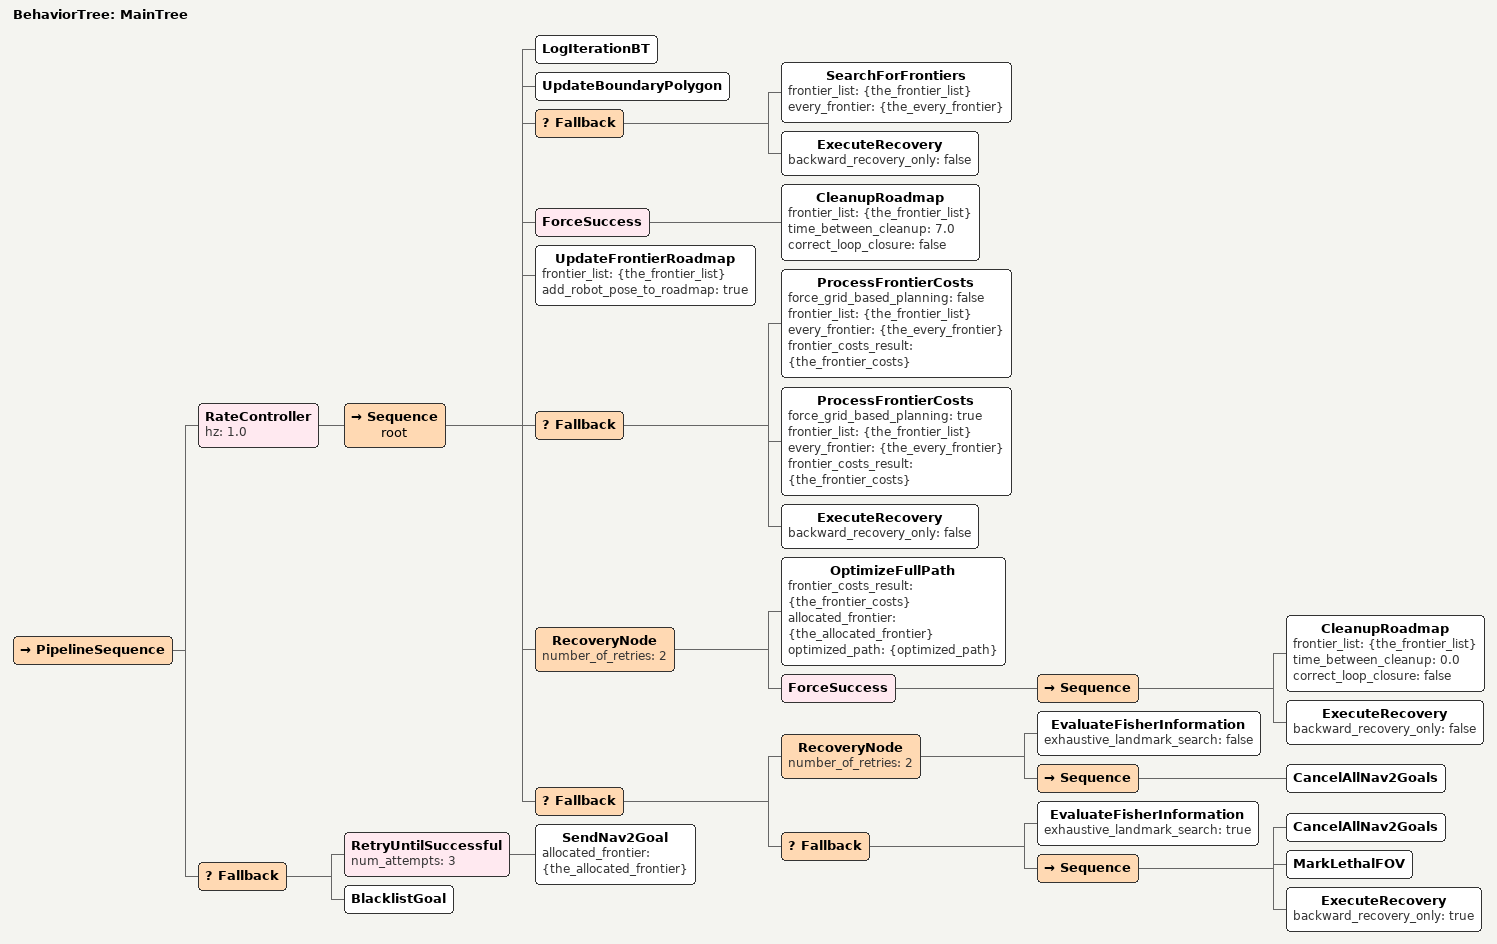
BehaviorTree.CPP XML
<root BTCPP_format="4">
    <BehaviorTree ID="MainTree">
        <PipelineSequence>
            <RateController hz="1.0">
                <Sequence name="root">
                    <LogIterationBT />
                    <UpdateBoundaryPolygon />
                    <Fallback>
                        <SearchForFrontiers frontier_list="{the_frontier_list}" every_frontier="{the_every_frontier}"/>
                        <ExecuteRecovery backward_recovery_only="false"/>
                    </Fallback>
                    <ForceSuccess>
                        <CleanupRoadmap frontier_list="{the_frontier_list}" time_between_cleanup="7.0" correct_loop_closure="false"/>
                    </ForceSuccess>
                    <UpdateFrontierRoadmap frontier_list="{the_frontier_list}" add_robot_pose_to_roadmap="true"/>
                    <Fallback>
                        <ProcessFrontierCosts force_grid_based_planning="false" frontier_list="{the_frontier_list}" every_frontier="{the_every_frontier}" frontier_costs_result="{the_frontier_costs}"/>
                        <ProcessFrontierCosts force_grid_based_planning="true" frontier_list="{the_frontier_list}" every_frontier="{the_every_frontier}" frontier_costs_result="{the_frontier_costs}"/>
                        <ExecuteRecovery backward_recovery_only="false"/>
                    </Fallback>
                    <RecoveryNode number_of_retries="2">
                        <OptimizeFullPath frontier_costs_result="{the_frontier_costs}" allocated_frontier="{the_allocated_frontier}" optimized_path="{optimized_path}"/>
                        <ForceSuccess>
                            <Sequence>
                                <CleanupRoadmap frontier_list="{the_frontier_list}" time_between_cleanup="0.0" correct_loop_closure="false"/>
                                <ExecuteRecovery backward_recovery_only="false"/>
                            </Sequence>
                        </ForceSuccess>
                    </RecoveryNode>
                    <Fallback>
                        <RecoveryNode number_of_retries="2">
                            <EvaluateFisherInformation exhaustive_landmark_search="false" />
                            <Sequence>
                                <CancelAllNav2Goals />
                            </Sequence>
                        </RecoveryNode>
                        <Fallback>
                            <EvaluateFisherInformation exhaustive_landmark_search="true" />
                            <Sequence>
                                <CancelAllNav2Goals />
                                <MarkLethalFOV />
                                <ExecuteRecovery backward_recovery_only="true"/>
                            </Sequence>
                        </Fallback>
                    </Fallback>
                </Sequence>
            </RateController>
            <Fallback>
                <RetryUntilSuccessful num_attempts="3">
                    <SendNav2Goal allocated_frontier="{the_allocated_frontier}"/>
                </RetryUntilSuccessful>
                <BlacklistGoal/>
            </Fallback>
        </PipelineSequence>
    </BehaviorTree>
</root>
